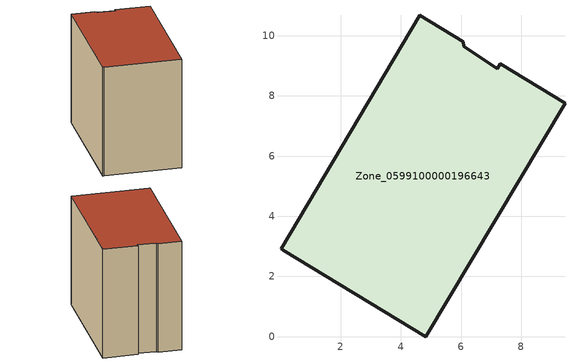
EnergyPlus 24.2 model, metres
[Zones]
Zone_0599100000196643
 floor ground (C_G): 6.07,9.8 6.09,9.64 7.2,8.9 7.29,9.06 9.45,7.76 4.83,0 0.09,2.87 0.02,2.92 4.63,10.67 z0
 wall outside (C_F): 4.83,0 9.45,7.76 7.29,9.06 7.2,8.9 6.09,9.64 6.07,9.8 4.63,10.67 0.02,2.92 0.09,2.87 4.83,0 z0:8.32
 roof outside (C_R): 6.09,9.64 6.07,9.8 4.63,10.67 0.02,2.92 0.09,2.87 4.83,0 9.45,7.76 7.29,9.06 7.2,8.9 z8.32
[BUILDING]
Pand.0599100000196643: North Axis=0; Terrain=City; Loads Convergence Tolerance Value=0.04; Temperature Convergence Tolerance Value=0.4; Solar Distribution=FullExterior; Maximum Number of Warmup Days=25; Minimum Number of Warmup Days=1
[Site:Location]
Rotterdam.The.Hague.AP_ZH_NLD Design_Conditions: Latitude=51.96; Longitude=4.45; Time Zone=1; Elevation=-4.5
[SITE:GROUNDTEMPERATURE:BUILDINGSURFACE]
18, 18, 18, 18, 18, 18, 18, 18, 18, 18, 18, 18
[MATERIAL] Thermal Absorptance=0.9; Solar Absorptance=0.7; Visible Absorptance=0.7
Name | Roughness | Thickness | Conductivity | Density | Specific Heat
G.TC.1946 | MediumSmooth | 0.15 | 1 | 540 | 1210
F.TC.1946 | Rough | 0.3 | 0.857143 | 1920 | 840
R.TC.1946 | MediumRough | 0.2 | 0.909091 | 1500 | 1000
[CONSTRUCTION]
C_G: G.TC.1946
C_F: F.TC.1946
C_R: R.TC.1946
[ZONE]
Zone_0599100000196643: Type=1; Multiplier=1; Ceiling Height=Autocalculate; Volume=Autocalculate; Floor Area=autocalculate; Part of Total Floor Area=Yes
[ZONEINFILTRATION:DESIGNFLOWRATE]
Infil_Zone_0599100000196643: Zone or ZoneList or Space or SpaceList=Zone_0599100000196643; Schedule=AlwaysOn; Design Flow Rate Calculation Method=Flow/Area; Flow Rate per Floor Area=0.003; Constant Term Coefficient=1; Temperature Term Coefficient=0; Velocity Term Coefficient=0; Velocity Squared Term Coefficient=0
[HVACTEMPLATE:ZONE:IDEALLOADSAIRSYSTEM]
Zone_0599100000196643: Maximum Heating Supply Air Temperature=50; Minimum Cooling Supply Air Temperature=13; Maximum Heating Supply Air Humidity Ratio=0.0156; Minimum Cooling Supply Air Humidity Ratio=0.0077; Heating Limit=NoLimit; Cooling Limit=NoLimit; Dehumidification Control Type=ConstantSensibleHeatRatio; Cooling Sensible Heat Ratio=0.7; Dehumidification Setpoint=60; Humidification Control Type=None; Humidification Setpoint=30; Outdoor Air Method=None; Outdoor Air Flow Rate per Person=0.00944; Outdoor Air Flow Rate per Zone Floor Area=0; Outdoor Air Flow Rate per Zone=0; Demand Controlled Ventilation Type=None; Outdoor Air Economizer Type=NoEconomizer; Heat Recovery Type=None; Sensible Heat Recovery Effectiveness=0.7; Latent Heat Recovery Effectiveness=0.65
[ZONECONTROL:THERMOSTAT]
ThermostatControl_Zone_0599100000196643: Zone or ZoneList=Zone_0599100000196643; Control Type Schedule=DualSetpointControlType; Control 1=Thermostat_Zone_0599100000196643; Temperature Difference Between Cutout And Setpoint=0
[THERMOSTATSETPOINT:DUALSETPOINT]
Thermostat_Zone_0599100000196643: Heating Setpoint Temperature Schedule=HeatingSetpoint_Zone_0599100000196643; Cooling Setpoint Temperature Schedule=CoolingSetpoint_Zone_0599100000196643
[SCHEDULE:COMPACT]
HeatingSetpoint_Zone_0599100000196643: Through: 12/31, For: AllDays, Until: 24:00, 21
CoolingSetpoint_Zone_0599100000196643: Through: 12/31, For: AllDays, Until: 24:00, 24
DualSetpointControlType: Through: 12/31, For: AllDays, Until: 24:00, 4
AlwaysOn: Through: 12/31, For: AllDays, Until: 24:00, 1
